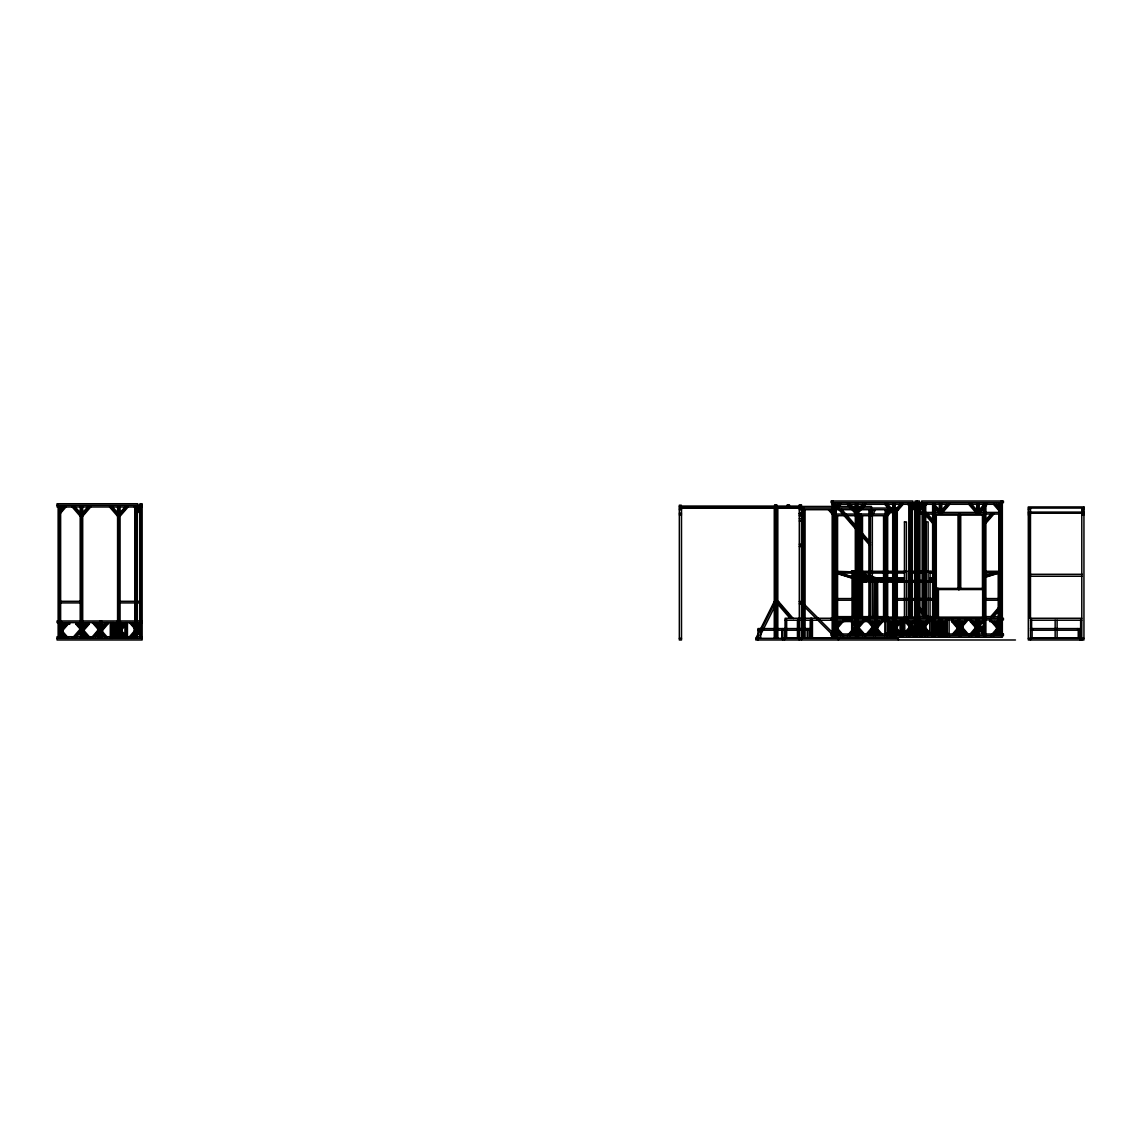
<?xml version="1.0" encoding="UTF-8"?>
<svg xmlns="http://www.w3.org/2000/svg" width="1141" height="1141" viewBox="0 0 1141 1141"><rect width="100%" height="100%" fill="white"/><g stroke="black" fill="none" stroke-linecap="round" stroke-linejoin="round"><path stroke-width="1.5" d="M681.291 506.347L681.291 505.206L679.337 505.206L679.337 507.987L801.467 508.045L801.467 639.987M800.911 508.045L800.925 506.419M801.467 508.045L801.467 504.778L799.299 504.778L799.299 506.404M854.21 617.252L854.21 578.687M840.96 572.368L851.029 572.368L852.227 570.999L884.575 581.011M869.228 578.002L851.029 572.368L852.227 570.999M836.125 572.953L852.898 572.953L853.126 571.284L854.153 570.999L886.514 581.011L886.343 582.11L882.934 581.054M853.981 572.097L854.153 570.999M854.894 572.368L855.051 571.284L892.091 571.284M908.35 582.152L864.022 581.525L864.193 580.441L880.781 580.441M865.891 582.11L866.048 581.011L908.35 581.011M857.262 577.788L874.077 578.359L873.849 618.265M877.771 579.443L877.928 578.359L892.077 578.359M884.418 582.11L884.646 580.441L904.442 580.441M865.306 582.267L866.547 581.168L865.306 582.267L834.342 572.696L836.296 572.996L836.296 618.265M835.868 573.167L836.21 572.083M854.295 578.872L854.623 577.788M862.867 581.525L863.209 580.441M864.735 582.11L865.078 581.011M865.149 582.238L865.491 581.14L834.342 571.513M758.152 633.74L755.841 638.347L756.996 638.347L758.565 635.209M760.448 629.133L774.268 601.507M760.134 632.071L774.268 603.803M760.448 635.209L775.367 605.372M870.455 513.55L872.38 509.699M870.455 515.846L873.521 509.699M872.337 515.846L875.404 509.699M59.546 510.826L62.869 506.989M64.866 506.989L59.546 513.136L60.63 513.136L65.95 506.989M81.596 513.949L87.629 506.989M86.702 509.314L88.713 506.989M89.611 506.989L81.596 516.245L82.694 516.245L90.71 506.989M125.011 506.989L118.992 513.949L120.076 513.949M122.087 511.624L125.096 508.144M127.008 506.989L118.992 516.245L120.076 516.245L128.092 506.989M65.037 624.241L61.714 628.078L62.798 628.078M63.91 626.794L66.121 624.241M67.034 624.241L61.714 630.374L62.798 630.374L68.118 624.241M72.183 638.347L80.198 629.09L75.962 624.241L75.962 622.615M86.017 624.241L82.694 628.078L83.778 628.078M74.165 638.347L80.198 631.401M75.249 638.347L80.269 632.556M89.098 622.615L89.098 624.241L83.778 630.374L82.694 630.374L88 624.241L88 622.615M92.321 636.721L97.641 630.588L98.725 630.588L93.405 636.721M104.701 624.241L101.378 628.078L104.687 625.525M102.604 627.521L104.73 625.068M95.402 636.721L98.725 632.884L97.641 632.884M107.782 622.615L107.782 624.241L102.476 630.374L101.378 630.374L106.698 624.241L106.698 622.615M109.565 638.347L117.58 629.09L113.358 624.241L113.358 622.615M110.648 638.347L116.382 631.743M123.399 624.241L120.076 628.078L121.16 628.078M111.561 638.347L117.58 631.401M112.645 638.347L117.666 632.556M129.432 636.721L134.752 630.588M130.516 636.721L134.781 631.814M132.513 636.721L134.724 634.168M131.629 638.347L139.644 629.09L135.408 624.241M136.15 634.382L138.432 631.743M133.625 638.347L139.644 631.401M134.709 638.347L139.715 632.556M834.67 508.116L837.993 504.279M839.99 504.279L834.67 510.412L835.754 510.412L841.074 504.279M856.72 511.225L862.739 504.279M860.813 507.759L862.824 505.434M864.735 504.279L856.72 513.536L857.804 513.536L865.819 504.279M887.698 512.266L889.909 509.699M887.669 513.55L891.007 509.699M891.934 510.94L887.669 515.846L886.586 515.846M894.116 511.225L900.135 504.279M902.132 504.279L894.116 513.536L895.2 513.536L903.216 504.279M921.985 504.279L918.662 508.116L923.069 504.279M920.787 507.959L918.662 510.412L919.746 510.412L925.066 504.279M840.161 621.531L836.838 625.368L837.922 625.368M842.158 621.531L836.838 627.664L837.922 627.664L843.242 621.531M946.745 504.279L940.726 511.225L941.81 511.225L941.81 504.279M940.726 513.536L948.742 504.279M941.81 513.536L949.825 504.279M847.292 635.637L855.308 626.38L856.392 626.38M849.532 634.31L852.955 630.345M857.804 625.368L861.127 621.531M849.289 635.637L855.308 628.691L856.392 628.691L850.373 635.637M866.347 634.011L871.667 627.864L873.835 627.864L868.515 634.011M867.431 634.011L872.751 627.864M876.659 623.728L878.87 621.175M879.825 621.531L876.502 625.368L877.586 625.368M870.512 634.011L873.835 630.174M984.141 504.279L978.108 511.225L979.206 511.225L979.206 504.279M980.205 510.07L984.212 505.434M978.108 513.536L986.124 504.279M979.206 513.536L987.222 504.279M884.689 635.637L892.704 626.38M984.797 520.995L990.83 514.049M895.2 625.368L898.523 621.531M886.685 635.637L892.704 628.691M985.881 520.995L991.914 514.049M887.769 635.637L892.79 629.846M992.813 514.049L984.797 523.305L985.881 523.305L993.911 514.049M903.472 634.011L908.792 627.864L909.876 627.864L904.556 634.011M905.64 634.011L909.89 629.09M907.637 634.011L909.848 631.444M906.738 635.637L914.754 626.38L915.838 626.38M908.978 634.31L913.556 629.033M908.735 635.637L914.754 628.691L915.838 628.691L909.819 635.637M921.985 621.531L918.662 625.368L923.069 621.531M919.732 626.438L921.857 623.984M925.066 621.531L919.746 627.664L925.536 634.31M924.666 622.458L926.877 619.891M924.624 624.812L928.874 619.891M929.958 619.891L924.638 626.038L925.722 626.038L931.042 619.891M940.74 624.084L942.965 621.531M934.736 631.672L937.018 629.033M940.726 625.368L944.049 621.531M935.292 633.326L937.303 631.002M941.781 626.438L946.046 621.531L946.046 619.891M935.378 634.482L937.389 632.157M959.438 624.084L961.649 621.531M959.424 625.368L962.747 621.531M952.535 634.011L957.855 627.864M953.619 634.011L956.814 630.331M959.424 627.664L965.985 619.891M954.532 634.011L957.855 630.174M961.763 626.038L967.069 619.891M955.616 634.011L957.827 631.444M968.167 619.891L962.847 626.038L960.665 626.038L960.665 634.011M978.137 624.084L980.347 621.531M968.695 635.637L976.71 626.38L977.794 626.38L969.779 635.637M978.108 625.368L981.445 621.531M979.163 625.211L981.289 622.758M971.69 634.482L976.71 628.691M978.108 627.664L983.428 621.531L970.306 621.531L970.306 619.891M971.775 635.637L977.794 628.691M990.745 616.639L998.76 607.383L999.844 607.383L991.829 616.639M996.749 612.004L998.76 609.693M993.825 616.639L999.844 609.693M990.745 635.637L998.76 626.38L999.844 626.38L991.829 635.637M994.752 633.326L998.76 628.691M993.825 635.637L999.844 628.691M853.026 573.024L853.996 572.696L854.21 618.265M874.819 579.143L858.816 579.443M984.983 575.905L998.589 571.698M985.41 576.077L999.573 571.698M986.936 576.476L997.148 573.324M984.512 577.531L998.546 573.196L998.304 572.083M911.716 503.295L915.624 503.295M918.904 503.295L922.798 503.295M832.174 504.279L1002.34 504.279M57.05 505.363L142.14 505.363M679.337 506.347L801.467 506.404M142.14 506.989L57.05 506.989L57.05 503.737L137.719 503.737L137.719 505.363M832.901 508.073L679.337 508.073L679.337 639.987L681.505 639.987L681.505 508.073M836.995 508.073L898.395 508.073M1028.312 508.073L1083.95 508.073M679.337 509.699L681.505 509.699M799.299 509.699L801.467 509.699M802.579 509.699L831.732 509.699M834.741 509.699L856.292 509.699M859.801 509.699L891.378 509.699M897.297 509.699L898.395 509.699M1028.312 509.699L1030.48 509.699M1081.782 509.699L1083.95 509.699M1028.312 512.095L1083.95 512.095M918.662 512.423L999.844 512.423M679.337 513.236L681.505 513.236M799.299 513.236L801.467 513.236M1028.312 513.236L1083.95 513.236M856.392 513.536L855.308 513.536L847.292 504.279M799.299 513.55L801.467 513.55M835.626 514.049L885.53 514.049L885.53 618.265M918.662 514.049L999.844 514.049M679.337 514.862L681.505 514.862M799.299 514.862L801.467 514.862M1028.312 514.862L1030.48 514.862M1081.782 514.862L1083.95 514.862M935.349 515.133L984.212 515.133M799.299 515.846L801.467 515.846M835.626 515.675L885.53 515.675M799.299 518.699L801.467 518.699M799.299 521.009L801.467 521.009M834.613 521.893L835.583 521.893L835.583 571.584L834.613 571.584M799.299 544.243L801.467 544.243L799.299 546.553L801.467 546.553M834.599 571.284L853.069 571.855L836.467 571.855M895.628 571.284L908.35 571.284L908.35 618.265M911.916 571.284L915.481 571.284M919.033 571.284L933.595 571.284M984.983 571.284L998.261 571.284M856.92 571.855L892.119 571.855M895.642 571.855L904.442 571.855M911.916 571.784L915.481 571.784M919.033 571.784L926.164 571.784M930.072 571.855L933.58 571.855M984.769 571.855L998.047 571.855M860.2 572.368L892.062 572.368M895.599 572.368L904.442 572.368M911.916 572.383L915.481 572.383M919.033 572.383L926.164 572.383M930.072 572.368L933.609 572.368M985.168 572.368L993.54 572.368M856.748 572.953L892.077 572.953M895.614 572.953L904.442 572.953M911.916 572.896L915.481 572.896M919.033 572.896L926.164 572.896M930.072 572.953L933.595 572.953M984.968 572.953L998.389 572.953M1030.052 574.294L1082.21 574.294M1030.052 576.248L1082.21 576.248M876.06 577.788L892.034 577.788M895.571 577.788L904.442 577.788M930.072 577.788L933.609 577.788M857.476 578.359L874.077 578.359M895.614 578.359L904.442 578.359M930.072 578.359L933.595 578.359M879.54 579.443L891.991 579.443M895.557 579.443L904.442 579.443M930.072 579.443L933.623 579.443M911.916 580.512L915.481 580.512M919.033 580.512L926.164 580.512M930.072 580.441L933.367 580.441M911.916 581.011L915.481 581.011M919.033 581.011L933.324 581.011M864.022 581.525L880.61 581.525M884.475 581.525L904.442 581.525M911.916 581.61L915.481 581.61M919.033 581.61L926.164 581.61M930.072 581.525L933.395 581.525M911.916 582.11L915.481 582.152M919.033 582.11L933.352 582.11M936.29 588.414L984.441 588.414M937.602 589.555L983.456 589.555M834.67 598.569L856.392 598.569M894.116 598.569L915.838 598.569M918.662 598.569L933.509 598.569M984.997 598.569L998.76 598.569M834.67 600.209L856.392 600.209M894.116 600.209L915.838 600.209M918.662 600.209L933.509 600.209M984.997 600.209L998.76 600.209M59.546 601.293L81.282 601.293M118.992 601.293L139.644 601.293M793.337 618.607L778.533 601.507L777.449 601.507L791.184 618.422M59.546 602.919L81.282 602.919M118.992 602.919L139.644 602.919M799.299 603.803L801.467 603.803L836.011 638.347M835.626 616.639L853.625 616.639M857.119 616.639L885.53 616.639M918.662 616.639L933.709 616.639M984.797 616.639L999.844 616.639M834.342 617.124L908.35 617.124M911.916 617.124L915.481 617.124M937.602 617.124L983.456 617.124M935.349 617.181L936.29 617.181M933.709 618.265L785.108 618.265L785.108 628.449M935.121 618.265L984.483 618.265M984.797 618.265L1003.424 618.265L1003.424 619.891L935.121 619.891M1030.48 618.265L1081.782 618.265M933.566 619.891L831.09 619.891L831.09 618.265M785.108 620.219L832.859 620.219M843.413 620.219L852.213 620.219M862.767 620.219L866.29 620.219M882.121 620.219L889.153 620.219M1030.48 620.219L1081.782 620.219M842.957 620.404L852.341 620.404M862.71 620.404L867.146 620.404M881.722 620.404L886.158 620.404M142.14 620.975L57.05 620.975L57.05 622.615L142.14 622.615M834.342 621.531L886.158 621.545M888.468 619.891L888.468 621.531L902.56 621.531M916.166 621.531L907.851 621.531L907.851 619.891M918.605 621.531L926.663 621.531L926.663 619.891M931.955 621.531L933.367 621.531M935.72 621.531L946.046 621.531M951.608 619.891L951.608 621.531L964.73 621.531L964.73 619.891M999.088 621.531L989.689 621.531L989.689 619.891M59.218 624.241L69.715 624.241L69.715 622.615M75.962 624.241L89.098 624.241M107.782 624.241L94.66 624.241L94.66 622.615M113.358 624.241L127.435 624.241M140.471 624.241L132.741 624.241L132.741 622.615M956.928 625.368L958.012 625.368L954.689 621.531M873.835 634.011L873.835 626.209L871.667 626.038L866.347 619.891M918.662 626.38L919.746 626.38L927.761 635.637M935.121 626.38L940.398 626.38M940.726 626.38L941.81 626.38L949.825 635.637M984.483 626.38L978.108 626.38L983.842 632.998M876.174 627.664L875.09 627.664L869.77 621.531L869.77 619.891M935.121 628.006L940.398 628.006M978.108 628.006L984.483 628.006M1030.48 628.577L1079.885 628.577L1079.885 639.987M98.725 628.748L97.641 628.748L92.321 622.615M757.952 630.203L809.91 630.203M1030.48 630.203L1079.885 630.203M913.613 632.927L915.439 632.927M919.076 632.927L920.887 632.927M892.619 634.011L831.09 634.011L831.09 635.637L1003.424 635.637L1003.424 634.011L895.571 634.011M118.693 636.721L57.05 636.721L57.05 639.987L142.14 639.987L142.14 503.737L139.958 503.737L139.958 505.363M120.789 636.721L124.398 636.721M126.822 636.721L142.14 636.721M785.678 638.019L807.671 638.019M811.879 638.019L833.087 638.019M1031.621 638.019L1080.641 638.019M57.05 638.347L142.14 638.347M679.337 638.347L681.505 638.347M757.952 638.347L838.378 638.347L838.378 639.987M838.749 638.347L898.395 638.347L898.395 639.987M1028.312 638.347L1079.885 638.347M1081.782 638.347L1083.95 638.347M1015.461 639.987L755.813 639.987L755.813 638.347M851.186 571.284L882.649 581.011L882.478 582.11L872.551 579.029M852.056 572.097L857.162 573.666M859.572 574.422L866.204 576.476M851.029 572.368L852.898 572.953M834.214 571.17L866.547 581.168M837.366 573.324L854.381 578.587M857.775 579.642L866.29 582.267M838.307 638.347L801.467 601.507L799.299 601.507L801.467 603.803M996.521 504.279L999.844 508.116M994.524 504.279L999.844 510.412L998.76 510.412L993.44 504.279M971.775 504.279L976.782 510.07M970.677 504.279L976.71 511.225M969.779 504.279L976.639 512.209M968.695 504.279L976.71 513.536M935.378 505.434L939.4 510.07M935.292 506.59L939.314 511.225M934.736 508.244L939.314 513.536M927.69 514.049L933.709 520.995M930.614 518.684L932.625 520.995M925.693 514.049L933.709 523.305L932.625 523.305L924.609 514.049M912.515 504.279L915.838 508.116L911.431 504.279M910.532 504.279L915.838 510.412L914.754 510.412L909.434 504.279M994.353 621.531L997.676 625.368M992.356 621.531L997.676 627.664L996.592 627.664L991.272 621.531M887.769 504.279L892.79 510.07M886.685 504.279L892.704 511.225M885.773 504.279L888.069 506.918M884.689 504.279L892.704 513.536M979.206 626.38L986.066 634.31M973.387 621.531L976.71 625.368M979.206 628.691L983.214 633.326M978.108 628.691L983.128 634.482M976.71 627.664L971.39 621.531L971.39 619.891M970.306 621.531L975.612 627.664M968.167 634.011L962.847 627.864L960.665 627.864L965.985 634.011M961.763 627.864L967.069 634.011M955.63 621.175L957.855 623.728M961.763 630.174L965.086 634.011M954.66 622.358L956.786 624.812M960.665 630.174L963.988 634.011M850.373 504.279L856.392 511.225L855.308 511.225L849.289 504.279M951.608 621.531L956.928 627.664L958.012 627.664L952.692 621.531L952.692 619.891M848.376 504.279L852.955 509.571M841.758 509.399L860.171 530.665M862.468 533.318L870.526 542.617M839.747 509.399L860.271 533.075M862.553 535.714L870.526 544.927L869.442 544.927L861.455 535.714M944.163 630.345L947.586 634.31M935.991 621.531L939.314 625.368M838.664 509.399L855.764 529.139M947.829 635.637L941.81 628.691L940.726 628.691L946.745 635.637M935.05 622.758L939.314 627.664L935.035 623.984M927.761 616.639L919.746 607.383L918.662 607.383L926.677 616.639M919.746 609.693L925.779 616.639M918.662 609.693L924.681 616.639M829.421 509.699L832.616 513.393M828.337 509.699L832.588 514.62M931.042 634.011L925.722 627.864L924.638 627.864L929.958 634.011M924.624 629.09L928.874 634.011M924.666 631.444L926.877 634.011M925.779 635.637L919.746 628.691L918.662 628.691L924.681 635.637M912.515 621.531L915.838 625.368L911.431 621.531M910.532 621.531L912.657 623.984M909.434 621.531L914.754 627.664M907.637 619.891L909.848 622.458M905.64 619.891L909.89 624.812M904.556 619.891L909.876 626.038L908.792 626.038L903.472 619.891M903.216 635.637L895.2 626.38L894.116 626.38L902.132 635.637M890.465 621.531L892.676 624.084M895.2 628.691L899.208 633.326M888.468 621.531L892.733 626.438M894.116 628.691L900.135 635.637M872.851 621.531L876.174 625.368L871.767 621.531M876.659 627.864L881.979 634.011M868.515 619.891L873.835 626.038M876.645 629.09L880.895 634.011M876.659 630.174L879.982 634.011M867.431 619.891L872.751 626.038M876.687 631.444L878.898 634.011M854.153 621.531L856.378 624.084M865.819 635.637L857.804 626.38L856.72 626.38L864.735 635.637M853.069 621.531L856.392 625.368M857.804 628.691L862.824 634.482M855.336 626.438L851.072 621.531L851.072 619.891M856.72 628.691L862.739 635.637M843.769 635.637L835.754 626.38L834.67 626.38L842.686 635.637M835.754 628.691L840.774 634.482M834.67 628.691L840.689 635.637M778.576 602.819L783.14 608.082M786.563 612.032L791.112 617.295M790.1 618.422L777.449 603.803L778.533 603.803L778.533 601.507M137.405 506.989L139.616 509.556M136.321 506.989L139.644 510.826M135.408 506.989L137.533 509.442M134.324 506.989L139.644 513.136M112.645 506.989L117.666 512.78M111.561 506.989L117.58 513.949M110.648 506.989L116.382 513.607M109.565 506.989L117.58 516.245M75.249 506.989L80.269 512.78M74.165 506.989L80.198 513.949M72.183 506.989L80.198 516.245M137.405 624.241L139.616 626.794M136.321 624.241L139.644 628.078M134.324 624.241L139.644 630.374M130.516 622.615L134.781 627.521M129.432 622.615L134.752 628.748M128.092 638.347L120.076 629.09L118.992 629.09L127.008 638.347M115.341 624.241L117.566 626.794M122.087 633.711L125.096 637.191M118.992 631.401L125.011 638.347M96.643 624.241L101.064 628.078L97.741 624.241L97.641 636.721M102.604 631.814L106.855 636.721M95.744 624.241L101.064 630.374L99.98 630.374L93.405 622.615M102.647 634.168L104.872 636.721M90.71 638.347L82.694 629.09L81.596 629.09L89.611 638.347M77.959 624.241L80.17 626.794M77.046 624.241L80.241 627.921M81.596 631.401L87.629 638.347M68.645 638.347L60.63 629.09L59.546 629.09L67.561 638.347M61.628 632.556L65.65 637.191M59.546 631.401L65.565 638.347M1001.527 572.269L1001.256 521.765M877.614 581.111L877.757 618.265M875.803 617.124L875.646 579.4L876.63 579.699L876.744 619.891M835.469 573.053L835.483 617.124M1081.782 508.073L1081.782 639.987M1080.641 619.934L1080.641 639.987M1078.245 630.203L1078.245 638.347M1077.703 628.577L1077.703 630.203M1057.108 620.219L1057.108 638.019M1055.154 620.219L1055.154 638.019M1032.648 628.577L1032.648 630.203M1032.106 630.203L1032.106 638.347M1031.621 619.934L1031.621 629.96M1030.48 508.073L1030.48 639.987M1029.938 514.078L1029.938 618.294M1002.868 634.011L1002.868 635.637M1002.34 501.013L1002.34 637.263L832.174 637.263L832.174 501.013M1001.256 501.013L1001.256 502.653M1001.256 504.279L1001.256 635.637M999.844 504.279L999.844 618.265M999.844 619.891L999.844 634.011M998.76 504.279L998.76 616.482M998.76 619.891L998.76 634.011M998.218 572.996L998.218 608.324M998.218 611.833L998.218 617.124M998.004 618.265L998.004 619.891M997.676 621.531L997.676 634.011M996.592 621.531L996.592 634.011M990.773 619.891L990.773 621.531M985.881 504.279L985.881 512.423M985.881 514.049L985.881 635.637M984.483 504.279L984.483 512.423M984.483 514.049L984.483 635.637M984.212 514.049L984.212 618.265M983.399 504.279L983.399 512.423M983.456 588.414L983.399 635.637M983.271 515.133L983.271 589.027M982.643 588.414L982.643 618.265M982.458 515.133L982.458 589.027M979.206 619.891L979.206 635.637M978.108 504.279L978.108 513.15M977.794 619.891L977.794 635.637M976.71 504.279L976.71 513.15M976.71 619.891L976.71 635.637M976.468 618.265L976.468 619.891M975.612 621.531L975.612 635.523M962.847 624.64L962.847 634.011M961.763 630.887L961.763 634.011M961.007 634.011L961.007 635.637M960.722 515.133L960.722 589.027M959.781 514.049L959.781 589.027M959.652 618.265L959.652 619.891M959.424 621.531L959.424 634.011M959.267 626.209L959.125 635.637M958.968 514.049L958.882 590.011M958.026 515.133L958.026 589.027M958.012 621.531L958.012 634.011M957.77 618.265L957.77 619.891M957.855 621.531L957.855 634.011M956.928 621.531L956.928 634.011M949.098 619.891L949.098 634.011M947.215 619.891L947.215 634.011M946.402 619.891L946.402 632.242M945.09 621.531L945.09 635.637M943.678 623.286L943.678 635.637M942.594 621.531L942.594 635.637M941.81 619.891L941.81 635.637M940.954 618.265L940.954 619.891M940.726 504.279L940.726 513.15M940.398 619.891L940.398 635.637M939.314 504.279L939.314 513.15M939.314 619.891L939.314 635.637M939.072 618.265L939.072 619.891M938.415 588.414L938.415 618.265M938.23 621.531L938.23 635.523M937.602 588.414L937.602 618.265M937.431 588.414L937.431 618.265M937.274 621.531L937.274 634.011M936.618 588.414L936.618 618.265M936.29 515.133L936.29 618.265M935.349 514.049L935.349 618.265M935.121 504.279L935.121 512.423M935.121 514.049L935.121 635.637M933.709 504.279L933.709 512.423M933.709 514.049L933.709 635.637M932.625 504.279L932.625 512.423M932.625 514.049L932.625 635.637M931.955 619.891L931.955 635.637M931.37 619.891L931.37 634.011M930.072 571.284L930.072 617.124M929.744 619.891L929.744 634.011M928.118 571.284L928.118 617.124M926.478 503.295L926.478 504.935L920.93 504.935L920.93 503.295M926.164 571.284L926.164 617.124M925.722 504.935L925.722 614.728M925.722 623.87L925.722 628.933M925.251 621.66L925.251 634.011M924.638 504.935L924.638 616.497M923.554 504.935L923.554 616.497M923.554 623.728L923.554 634.011M923.369 621.66L923.369 634.011M922.556 623.428L922.556 634.011M922.413 634.011L922.413 635.637M922.142 506.704L922.142 616.497M922.142 623.87L922.142 634.011M921.643 503.295L921.671 501.013L1003.424 501.013L1003.424 502.653L831.09 502.653L831.09 501.013L912.843 501.013L912.871 503.295M921.329 634.011L921.372 635.637M920.93 620.547L920.93 622.173M920.245 634.011L920.245 635.637M919.746 504.279L919.746 618.265M919.746 619.891L919.746 634.011M919.446 503.295L919.432 501.013L915.082 501.013L915.068 503.295M919.432 510.241L919.432 616.497M919.432 618.265L919.432 619.891M919.432 621.175L919.432 624.64M919.432 630.174L919.432 635.637M918.334 504.279L918.334 618.265M918.334 619.891L918.334 634.011M917.25 501.013L917.25 637.263M916.166 504.279L916.166 618.265M916.166 619.891L916.166 634.011M915.082 510.241L915.082 619.891M915.082 621.175L915.082 624.64M915.082 628.933L915.082 635.637M914.754 504.279L914.754 618.265M914.754 619.891L914.754 634.011M914.269 634.011L914.269 635.637M913.584 503.295L913.584 504.935M913.584 620.547L913.584 622.173M913.142 634.011L913.185 635.637M912.372 506.704L912.372 618.265M912.372 622.173L912.372 634.011M911.944 625.182L911.944 634.011M911.131 621.66L911.131 634.011M910.96 618.265L910.96 504.935L908.051 504.935L908.051 503.295M909.876 504.935L909.876 618.265M909.876 625.553L909.876 628.933M909.249 621.66L909.249 634.011M908.792 504.935L908.792 618.265M908.792 623.87L908.792 628.933M906.396 571.284L906.396 618.265M904.77 619.891L904.77 634.011M904.442 571.284L904.442 618.265M903.13 619.891L903.13 634.011M902.56 619.891L902.56 635.637M901.604 619.891L901.604 621.531L896.284 627.664L895.2 627.664L900.52 621.531L900.52 619.891M901.476 619.891L901.476 635.637M900.064 623.286L900.064 633.868M897.297 511.468L897.297 617.21M897.297 620.733L897.297 634.824M897.24 626.209L897.24 634.011M896.484 511.468L896.484 617.21M896.484 620.733L896.484 634.824M896.284 621.531L896.284 635.523M895.428 511.468L895.428 617.21M895.428 618.265L895.428 619.891M895.2 504.279L895.2 635.637M894.116 504.279L894.116 635.637M892.704 504.279L892.704 635.637M891.92 625.054L891.92 635.637M890.836 623.286L890.836 635.637M890.508 623.286L890.508 635.637M889.424 623.286L889.424 635.637M888.112 619.891L888.112 632.242M887.669 509.699L887.669 631.301M887.299 619.891L887.299 634.011M886.272 509.699L886.272 617.21M885.416 619.891L885.416 634.011M885.174 509.699L885.174 634.824M884.988 514.049L884.988 618.265M884.118 515.675L884.118 616.639M883.576 515.675L883.576 577.674M883.576 581.211L883.576 616.639M882.906 619.891L882.906 621.531L877.586 627.664L876.502 627.664L881.822 621.531L881.822 619.891M877.586 621.531L877.586 634.011M876.502 621.531L876.502 634.011M875.803 618.265L875.803 579.443L874.833 579.756L874.862 619.891M875.247 626.209L875.389 635.637M875.09 621.531L875.09 634.011M873.507 634.011L873.507 635.637M872.751 630.887L872.751 634.011M872.337 513.236L872.337 617.21M871.895 617.124L871.895 618.265M871.667 624.64L871.667 634.011M871.482 508.073L871.482 506.447L680.635 506.447L680.635 508.073M870.455 509.699L870.455 617.21M869.642 509.699L869.642 617.21M869.028 509.842L869.028 574.978M869.028 578.501L869.028 617.224M864.208 619.891L864.208 621.531L858.888 627.664L857.804 627.664L863.124 621.531L863.124 619.891M862.496 515.675L862.496 616.639M861.084 514.049L861.084 618.265M860.542 514.049L860.614 618.265M860.072 514.049L860.072 618.265M859.202 515.675L859.202 616.639M858.888 621.531L858.888 635.523M858.66 515.675L858.66 616.639M858.046 618.265L858.046 619.891M857.804 504.279L857.804 635.637M856.72 504.279L856.72 635.637M856.164 579.443L856.164 619.891M855.95 572.696L855.95 578.031M855.465 628.72L855.465 634.011M855.308 504.279L855.308 635.637M854.98 572.996L855.023 617.124M853.996 572.682L853.996 618.265M853.939 623.785L853.939 634.467M853.368 630.902L853.368 634.467M853.012 618.265L853.012 572.397L852.042 572.711L852.042 618.265M852.241 622.002L852.241 634.467M851.671 622.002L851.671 632.685M844.825 619.891L844.825 621.531M843.741 619.891L843.741 621.531M837.922 621.531L837.922 634.011M837.58 515.675L837.58 616.639M837.038 515.675L837.038 616.639M836.838 621.531L836.838 634.011M836.51 618.265L836.51 619.891M836.153 509.699L836.168 618.265M835.754 504.279L835.754 618.265M835.754 619.891L835.754 634.011M835.426 621.531L835.426 626.209M835.426 629.333L835.426 634.011M834.67 504.279L834.67 618.265M834.67 619.891L834.67 634.011M833.258 501.013L833.258 502.653M833.258 504.279L833.258 635.637M831.646 634.011L831.646 635.637M812.449 620.219L812.449 638.332M811.75 618.265L811.879 638.332M810.766 618.265L810.766 638.332M810.196 620.219L810.196 638.332M809.91 638.347L809.91 628.577L757.952 628.577L757.952 639.987M808.028 628.577L808.028 638.347M807.215 630.203L807.215 638.347M806.944 628.577L806.944 630.203M805.075 509.699L805.075 638.347M803.663 508.073L803.663 638.347M802.579 508.073L802.579 638.347M799.413 620.219L799.413 638.019M799.299 508.073L799.299 639.987M798.429 620.219L798.429 638.019M797.445 620.219L797.445 638.019M789.415 506.404L789.415 504.778L787.247 504.778L787.247 506.404M786.662 619.934L786.662 638.304M786.035 630.203L786.035 638.347M785.678 620.219L785.678 638.332M784.523 628.577L784.523 639.987M782.655 628.577L782.655 639.987M781.842 630.203L781.842 638.347M777.82 508.073L777.82 638.347M776.764 638.204L776.821 504.764L774.653 504.764L774.653 506.39M775.352 508.073L775.352 638.204M774.268 508.073L774.268 638.204M760.919 628.577L760.919 630.203M760.648 630.203L760.648 638.347M758.765 630.203L758.765 638.347M141.056 506.989L141.056 620.975M141.056 622.615L141.056 636.721M139.958 620.975L139.958 622.615M139.644 506.989L139.644 620.975M139.644 622.615L139.644 636.721M137.248 507.645L137.248 620.975M137.248 626.58L137.248 636.721M136.834 626.138L136.834 636.721M136.021 624.369L136.021 634.952M135.836 620.975L135.836 507.645L134.752 507.645L134.752 620.975M134.952 624.369L134.952 636.721M134.752 626.452L134.752 636.721M134.139 624.369L134.139 636.721M127.435 622.615L127.435 638.347M126.351 638.347L126.351 622.615L126.48 624.241L121.16 630.374L120.076 630.374L125.396 624.241L125.396 622.615M126.023 625.995L126.023 634.824M124.939 624.241L124.939 636.592M122.116 624.241L122.116 636.721M121.16 624.241L121.16 638.233M121.032 624.241L121.032 636.721M120.318 620.975L120.318 622.615M120.076 506.989L120.076 638.347M118.992 506.989L118.992 638.347M117.58 506.989L117.58 638.347M116.796 624.241L116.796 636.592M115.712 624.241L115.712 636.592M114.3 624.241L114.3 636.592M112.988 622.615L112.988 636.721M112.175 622.615L112.175 636.721M111.119 622.615L111.119 636.721M110.292 622.615L110.292 636.721M102.476 624.241L102.476 636.721M101.62 620.975L101.62 622.615M101.378 624.241L101.378 636.721M100.265 638.347L100.137 624.241M99.98 624.241L99.98 636.721M99.738 620.975L99.738 622.615M98.725 624.241L98.725 636.721M98.397 636.721L98.397 638.347M83.778 624.241L83.778 638.233M82.922 620.975L82.922 622.615M82.694 506.989L82.694 512.323M82.694 515.86L82.694 629.49M82.694 632.984L82.694 638.347M81.596 506.989L81.596 638.347M80.198 506.989L80.198 638.347M68.617 622.615L68.617 624.241M62.798 624.241L62.798 636.721M61.714 624.241L61.714 636.721M61.386 620.975L61.386 622.615M60.63 506.989L60.63 620.975M60.63 622.615L60.63 636.721M60.302 624.241L60.302 636.721M59.546 506.989L59.546 620.975M59.546 622.615L59.546 636.721M58.134 503.737L58.134 505.363M58.134 506.989L58.134 638.347M904.442 521.893L904.442 571.584L906.396 571.584L906.396 521.893L904.442 521.893M926.164 521.893L926.164 571.584L928.118 571.584L928.118 521.893L926.164 521.893M1083.95 506.932L1028.312 506.932L1028.312 639.987L1083.95 639.987L1083.95 506.932M139.958 638.347L139.958 636.721L139.901 638.347"/></g></svg>
